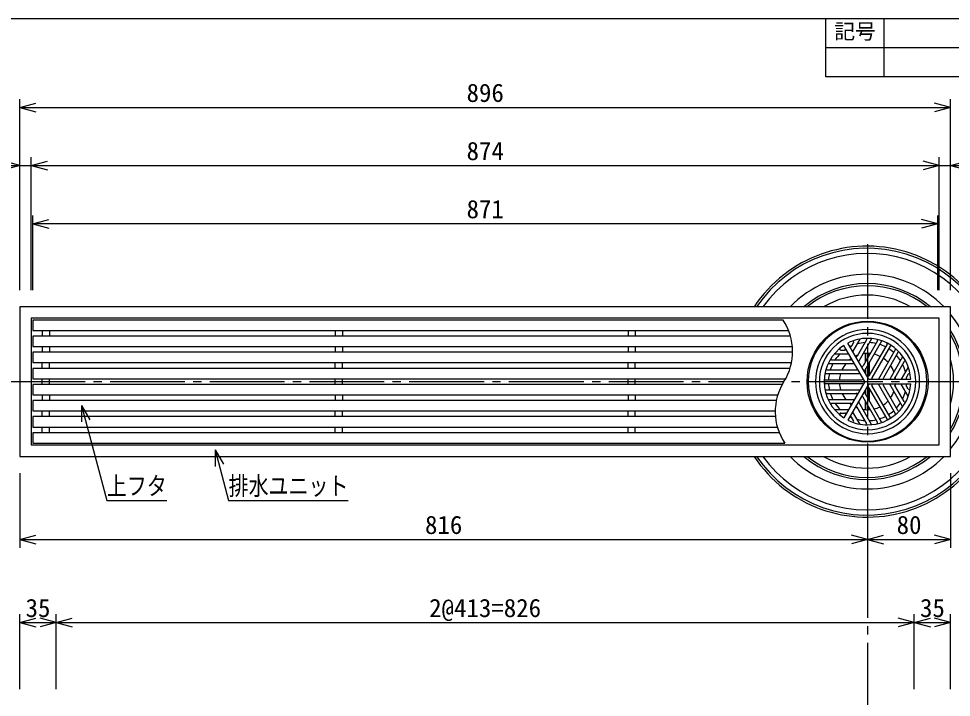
# Model space of a CAD drawing. Units: millimetres, scale not verified. Extents: x -1092 to 1092, y -744 to 696.
# Drawn here: x -541 to 357, y 43 to 696 of the extents above; entities that cross this region are included whole.
import ezdxf
from ezdxf.enums import TextEntityAlignment as Align

# ---------------------------------------------------------------- set-up
doc = ezdxf.new("R2010")
doc.units = ezdxf.units.MM
doc.header["$LTSCALE"] = 8
doc.linetypes.add('CHAIN2', pattern=[12, 9, -1, 1, -1])
for name, color, linetype in [('0-0_計極細', 2, 'Continuous'), ('0-1_計細線', 3, 'Continuous'), ('0-5_寸法線', 7, 'Continuous'), ('0-7_枠細線', 5, 'Continuous'), ('0-8_枠中線', 5, 'Continuous')]:
    doc.layers.add(name, color=color, linetype=linetype)
doc.styles.add('ＭＳ ゴシック', font='')
doc.styles.get('ＭＳ ゴシック').set_extended_font_data('MS Gothic')

msp = doc.modelspace()

# ---------------------------------------------------------------- linework, layer by layer
at = {"layer": '0-0_計極細', "linetype": 'CHAIN2'}
for p, q in [((276.004, 478.997), (276.004, -182.269)), ((-549.168, 346.534), (365.861, 346.534))]:
    msp.add_line(p, q, dxfattribs=at)
at = {"layer": '0-0_計極細'}
for p, q in [((-518.446, 395.784), (-518.446, 390.284)), ((-511.546, 395.784), (-511.546, 390.284)), ((-236.446, 395.784), (-236.446, 390.284)), ((-229.546, 395.784), (-229.546, 390.284)), ((45.554, 395.784), (45.554, 390.284)), ((52.454, 395.784), (52.454, 390.284)), ((268.56, 387.326), (261.955, 375.886)), ((275.114, 386.635), (266.156, 371.12)), ((279.79, 387.711), (267.459, 366.353)), ((-518.446, 380.284), (-518.446, 374.784)), ((-511.546, 380.284), (-511.546, 374.784)), ((-236.446, 380.284), (-236.446, 374.784)), ((-229.546, 380.284), (-229.546, 374.784)), ((45.554, 380.284), (45.554, 374.784)), ((52.454, 380.284), (52.454, 374.784)), ((262.642, 384.1), (260.652, 380.653)), ((285.597, 385.726), (271.66, 361.587)), ((289.517, 385.492), (272.963, 356.82)), ((294.758, 382.527), (277.163, 352.053)), ((297.799, 380.771), (280.205, 350.297)), ((302.987, 377.715), (286.433, 349.043)), ((244.4, 373.377), (257.61, 373.377)), ((250.153, 376.89), (254.134, 376.89)), ((273.998, 365.636), (273.998, 373.554)), ((274.5, 366.506), (274.5, 373.586)), ((277.51, 371.72), (277.51, 373.586)), ((278.012, 372.589), (278.012, 373.554)), ((305.15, 374.437), (291.213, 350.297)), ((309.772, 370.401), (297.441, 349.043)), ((-518.446, 359.284), (-518.446, 364.784)), ((-511.546, 359.284), (-511.546, 364.784)), ((-236.446, 359.284), (-236.446, 364.784)), ((-229.546, 359.284), (-229.546, 364.784)), ((45.554, 359.284), (45.554, 364.784)), ((52.454, 359.284), (52.454, 364.784)), ((238.452, 363.844), (263.114, 363.844)), ((241.722, 367.357), (259.638, 367.357)), ((274.5, 353.657), (274.5, 359.481)), ((277.51, 352.654), (277.51, 364.695)), ((278.012, 353.523), (278.012, 365.564)), ((311.179, 365.813), (302.221, 350.297)), ((315.054, 360.483), (308.449, 349.043)), ((235.51, 354.311), (268.618, 354.311)), ((237.267, 357.823), (265.142, 357.823)), ((273.998, 354.526), (273.998, 358.612)), ((315.219, 353.745), (313.229, 350.297)), ((-518.446, 343.784), (-518.446, 349.284)), ((-511.546, 343.784), (-511.546, 349.284)), ((-236.446, 343.784), (-236.446, 349.284)), ((-229.546, 343.784), (-229.546, 349.284)), ((45.554, 343.784), (45.554, 349.284)), ((52.454, 343.784), (52.454, 349.284)), ((235.457, 348.29), (270.646, 348.29)), ((235.457, 344.778), (270.646, 344.778)), ((297.799, 312.297), (280.205, 342.771)), ((302.987, 315.353), (286.433, 344.026)), ((305.15, 318.631), (291.213, 342.771)), ((309.772, 322.668), (297.441, 344.026)), ((311.179, 327.255), (302.221, 342.771)), ((315.054, 332.585), (308.449, 344.026)), ((315.219, 339.324), (313.229, 342.771)), ((-518.446, 333.784), (-518.446, 328.284)), ((-511.546, 333.784), (-511.546, 328.284)), ((-236.446, 333.784), (-236.446, 328.284)), ((-229.546, 333.784), (-229.546, 328.284)), ((45.554, 333.784), (45.554, 328.284)), ((52.454, 333.784), (52.454, 328.284)), ((235.51, 338.757), (268.618, 338.757)), ((237.267, 335.245), (265.142, 335.245)), ((289.517, 307.576), (272.963, 336.249)), ((273.998, 334.456), (273.998, 338.542)), ((274.5, 333.587), (274.5, 339.411)), ((294.758, 310.541), (277.163, 341.015)), ((277.51, 328.373), (277.51, 340.415)), ((278.012, 327.504), (278.012, 339.546)), ((238.452, 329.224), (263.114, 329.224)), ((241.722, 325.712), (259.638, 325.712)), ((279.79, 305.358), (267.459, 326.715)), ((285.597, 307.342), (271.66, 331.482)), ((273.998, 319.515), (273.998, 327.432)), ((274.5, 319.482), (274.5, 326.563)), ((-518.446, 312.784), (-518.446, 318.284)), ((-511.546, 312.784), (-511.546, 318.284)), ((-236.446, 312.784), (-236.446, 318.284)), ((-229.546, 312.784), (-229.546, 318.284)), ((45.554, 312.784), (45.554, 318.284)), ((52.454, 312.784), (52.454, 318.284)), ((244.4, 319.691), (257.61, 319.691)), ((250.153, 316.179), (254.134, 316.179)), ((268.56, 305.742), (261.955, 317.182)), ((275.114, 306.433), (266.156, 321.949)), ((277.51, 319.482), (277.51, 321.349)), ((278.012, 319.515), (278.012, 320.48)), ((262.642, 308.968), (260.652, 312.416)), ((-518.446, 297.284), (-518.446, 302.784)), ((-511.546, 297.284), (-511.546, 302.784)), ((-236.446, 297.284), (-236.446, 302.784)), ((-229.546, 297.284), (-229.546, 302.784)), ((45.554, 297.284), (45.554, 302.784)), ((52.454, 297.284), (52.454, 302.784))]:
    msp.add_line(p, q, dxfattribs=at)
for centre, radius, start, end in [((149.582, 375.534), 54.312, 327.72738, 33.84606), ((276.005, 346.534), 50.153, 90, 270), ((276.005, 346.534), 50.153, 270, 90), ((268.995, 387.076), 0.502, 99.81001, 150), ((274.245, 387.137), 1.004, 330, 92.48216), ((280.225, 387.46), 0.502, 84.11294, 150), ((284.728, 386.228), 1.004, 330, 77.60597), ((250.153, 377.893), 1.004, 129.50177, 270), ((276.005, 346.534), 37.631, 123.68035, 126.22848), ((254.134, 377.893), 1.004, 270, 30), ((259.783, 381.154), 1.004, 210, 330), ((276.005, 346.534), 37.631, 113.77152, 116.31965), ((261.773, 384.602), 1.004, 330, 110.49823), ((276.005, 346.534), 37.631, 93.596, 105.50678), ((276.005, 346.534), 37.631, 77.4576, 87.38711), ((276.005, 346.534), 37.631, 77.4576, 87.38711), ((276.005, 346.534), 37.631, 62.67477, 71.92708), ((289.951, 385.241), 0.502, 70.18513, 150), ((293.889, 383.029), 1.004, 330, 63.89345), ((276.005, 346.534), 37.631, 48.07292, 57.32523), ((298.668, 380.269), 1.004, 56.10655, 150), ((302.553, 377.966), 0.502, 330, 49.81487), ((241.722, 368.36), 1.004, 147.51784, 270), ((244.4, 372.876), 0.502, 90, 140.18999), ((276.005, 346.534), 37.631, 134.49322, 146.404), ((257.61, 372.876), 0.502, 30, 90), ((276.005, 346.534), 27.094, 124.78019, 129.77896), ((259.638, 368.36), 1.004, 270, 30), ((262.39, 375.635), 0.502, 150, 210), ((265.287, 371.621), 1.004, 210, 330), ((276.005, 346.534), 27.094, 110.22104, 115.21981), ((276.005, 346.534), 27.094, 84.62432, 99.70902), ((276.005, 346.534), 27.094, 84.62432, 90), ((276.005, 346.534), 27.094, 63.71622, 76.68065), ((276.005, 346.534), 27.094, 43.31935, 56.28378), ((276.005, 346.534), 37.631, 32.61289, 42.5424), ((306.019, 373.936), 1.004, 42.39403, 150), ((309.338, 370.652), 0.502, 330, 35.88706), ((237.267, 358.827), 1.004, 162.39403, 270), ((238.452, 363.343), 0.502, 90, 155.88706), ((276.005, 346.534), 37.631, 152.61289, 162.5424), ((276.005, 346.534), 27.094, 140.29098, 155.37568), ((263.114, 363.343), 0.502, 30, 90), ((265.142, 358.827), 1.004, 270, 30), ((267.894, 366.102), 0.502, 150, 210), ((270.791, 362.088), 1.004, 210, 330), ((276.005, 346.534), 27.094, 20.29098, 35.37568), ((276.005, 346.534), 37.631, 14.49322, 26.40401), ((312.048, 365.311), 1.004, 27.51784, 150), ((235.51, 353.813), 0.502, 89.99378, 169.80868), ((276.005, 346.534), 37.631, 168.07292, 177.32523), ((276.005, 346.534), 27.094, 163.31935, 176.28378), ((268.618, 353.81), 0.502, 30, 90), ((273.398, 356.569), 0.502, 150, 210), ((276.294, 352.555), 1.004, 210, 330), ((276.294, 352.555), 1.004, 253.22135, 330), ((281.074, 349.796), 1.004, 150, 270), ((292.082, 349.796), 1.004, 150, 270), ((303.09, 349.796), 1.004, 150, 270), ((276.005, 346.534), 27.094, 4.78019, 9.77896), ((314.098, 349.796), 1.004, 150, 270), ((276.005, 346.534), 37.631, 3.68035, 6.22848), ((316.088, 353.243), 1.004, 9.50177, 150), ((241.426, 317.534), 54.312, 147.72738, 213.84606), ((235.456, 349.297), 1.004, 176.10043, 269.99386), ((235.457, 343.775), 1.004, 90, 183.89345), ((276.005, 346.534), 37.631, 182.67477, 191.92708), ((276.005, 346.534), 27.094, 183.71622, 196.68065), ((270.646, 349.294), 1.004, 270, 30), ((270.646, 343.775), 1.004, 330, 90), ((276.294, 340.513), 1.004, 30, 150), ((276.294, 340.513), 1.004, 30, 106.77865), ((281.074, 343.273), 1.004, 90, 210), ((285.999, 349.294), 0.502, 270, 330), ((285.999, 343.775), 0.502, 30, 90), ((292.082, 343.273), 1.004, 90, 210), ((297.007, 349.294), 0.502, 270, 330), ((297.007, 343.775), 0.502, 30, 90), ((303.09, 343.273), 1.004, 90, 210), ((276.005, 346.534), 27.094, 350.22104, 355.21981), ((308.015, 349.294), 0.502, 270, 330), ((308.015, 343.775), 0.502, 30, 90), ((314.098, 343.273), 1.004, 90, 210), ((276.005, 346.534), 37.631, 353.77152, 356.31965), ((235.508, 339.262), 0.502, 190.17883, 269.99383), ((237.267, 334.242), 1.004, 90, 197.60597), ((276.005, 346.534), 37.631, 197.4576, 207.38711), ((276.005, 346.534), 27.094, 204.62432, 219.70902), ((265.142, 334.242), 1.004, 330, 90), ((268.618, 339.259), 0.502, 270, 330), ((273.398, 336.499), 0.502, 150, 210), ((276.005, 346.534), 27.094, 324.62432, 339.70902), ((276.005, 346.534), 37.631, 333.59599, 345.50678), ((316.088, 339.825), 1.004, 210, 350.49823), ((238.452, 329.726), 0.502, 204.11294, 270), ((241.722, 324.708), 1.004, 90, 212.48216), ((276.005, 346.534), 37.631, 213.59599, 225.50678), ((276.005, 346.534), 27.094, 230.22104, 235.21981), ((259.638, 324.708), 1.004, 330, 90), ((263.114, 329.726), 0.502, 270, 330), ((267.894, 326.966), 0.502, 150, 210), ((270.791, 330.98), 1.004, 30, 150), ((276.005, 346.534), 27.094, 303.71622, 316.68065), ((276.005, 346.534), 37.631, 317.4576, 327.38711), ((312.048, 327.757), 1.004, 210, 332.48216), ((250.153, 315.175), 1.004, 90, 230.49823), ((276.005, 346.534), 37.631, 233.77152, 236.31965), ((254.134, 315.175), 1.004, 330, 90), ((257.61, 320.193), 0.502, 270, 330), ((262.39, 317.433), 0.502, 149.99998, 210.00002), ((265.287, 321.447), 1.004, 30, 150), ((276.005, 346.534), 27.094, 244.78019, 249.77896), ((276.005, 346.534), 27.094, 260.29098, 275.37568), ((276.005, 346.534), 27.094, 283.31935, 296.28378), ((276.005, 346.534), 37.631, 302.67477, 311.92708), ((302.553, 315.103), 0.502, 310.18513, 30), ((306.019, 319.133), 1.004, 210, 317.60597), ((309.338, 322.417), 0.502, 324.11294, 30), ((259.783, 311.914), 1.004, 30, 150), ((276.005, 346.534), 37.631, 243.68035, 246.22848), ((261.773, 308.466), 1.004, 249.50177, 30), ((276.005, 346.534), 37.631, 254.49322, 266.404), ((268.995, 305.993), 0.502, 210, 260.18999), ((274.245, 305.931), 1.004, 267.51784, 30), ((276.005, 346.534), 37.631, 272.61289, 282.5424), ((280.225, 305.608), 0.502, 210, 275.88706), ((284.728, 306.84), 1.004, 282.39403, 30), ((276.005, 346.534), 37.631, 288.07292, 297.32523), ((289.951, 307.827), 0.502, 210, 289.81487), ((293.889, 310.039), 1.004, 296.10655, 30), ((298.668, 312.799), 1.004, 210, 303.89345)]:
    msp.add_arc(centre, radius, start, end, dxfattribs=at)
at = {"layer": '0-1_計細線'}
for p, q in [((-527.496, 405.784), (-527.496, 395.784)), ((194.69, 405.784), (-527.496, 405.784)), ((-527.496, 395.784), (199.978, 395.784)), ((-527.496, 390.284), (-527.496, 380.284)), ((201.853, 390.284), (-527.496, 390.284)), ((-527.496, 380.284), (203.686, 380.284)), ((273.398, 346.534), (253.258, 381.418)), ((277.308, 348.792), (257.168, 383.675)), ((-527.496, 374.784), (-527.496, 364.784)), ((203.889, 374.784), (-527.496, 374.784)), ((-527.496, 364.784), (202.82, 364.784)), ((-527.496, 359.284), (-527.496, 349.284)), ((201.406, 359.284), (-527.496, 359.284)), ((277.308, 348.792), (276.005, 351.05)), ((-527.496, 349.284), (197.129, 349.284)), ((-527.496, 343.784), (-527.496, 333.784)), ((193.878, 343.784), (-527.496, 343.784)), ((273.398, 346.534), (253.258, 311.651)), ((277.308, 344.276), (257.168, 309.393)), ((277.308, 348.792), (279.915, 348.792)), ((277.308, 348.792), (317.588, 348.792)), ((277.308, 344.276), (317.588, 344.276)), ((-527.496, 333.784), (189.601, 333.784)), ((-527.496, 328.284), (-527.496, 318.284)), ((188.188, 328.284), (-527.496, 328.284)), ((-527.496, 318.284), (187.119, 318.284)), ((-527.496, 312.784), (-527.496, 302.784)), ((187.322, 312.784), (-527.496, 312.784)), ((-527.496, 302.784), (189.155, 302.784)), ((-527.496, 297.284), (-527.496, 287.284)), ((191.03, 297.284), (-527.496, 297.284)), ((-527.496, 287.284), (196.317, 287.284))]:
    msp.add_line(p, q, dxfattribs=at)
for points in [[(-539.996, 418.534), (-539.996, 274.534), (356.004, 274.534), (356.004, 418.534)], [(-528.996, 407.534), (-528.996, 285.534), (345.004, 285.534), (345.004, 407.534)]]:
    msp.add_lwpolyline(points, close=True, dxfattribs=at)
msp.add_circle((276.005, 346.534), 58.202, dxfattribs=at)
for centre, radius, start, end in [((276.005, 346.534), 57.199, 90, 270), ((276.005, 346.534), 57.199, 270, 90), ((276.005, 346.534), 46.411, 90, 270), ((276.005, 346.534), 41.645, 90, 116.89208), ((276.005, 346.534), 46.411, 270, 90), ((276.005, 346.534), 41.645, 3.10792, 90), ((276.005, 346.534), 41.645, 123.10792, 236.89208), ((314.62, 360.734), 0.502, 330, 20.18999), ((276.005, 346.534), 41.645, 270, 356.89208), ((314.62, 332.334), 0.502, 339.81001, 30), ((244.4, 320.193), 0.502, 219.81001, 270), ((276.005, 346.534), 41.645, 243.10792, 270)]:
    msp.add_arc(centre, radius, start, end, dxfattribs=at)
for centre, major_axis, start_param, end_param in [((275.563, 346.501), (0, 130.453), 2.154899, 7.268746), ((275.563, 346.501), (0, 128.446), 2.1652636, 7.2583557), ((275.563, 346.558), (0, 103.359), 5.4830921, 7.0832785), ((275.563, 346.558), (0, 103.359), 4.0334948, 5.3912831), ((275.563, 346.558), (0, 103.359), 2.3413949, 3.9417904)]:
    msp.add_ellipse(centre, major_axis=major_axis, ratio=0.999995, start_param=start_param, end_param=end_param, dxfattribs=at)
at = {"layer": '0-5_寸法線'}
for p, q in [((-539.996, 434.534), (-539.996, 618.534)), ((-539.996, 610.534), (-524.541, 614.675)), ((-539.996, 610.534), (-524.541, 606.393)), ((-539.996, 610.534), (356.004, 610.534)), ((356.004, 610.534), (340.549, 614.675)), ((356.004, 610.534), (340.549, 606.393)), ((356.004, 434.534), (356.004, 618.534)), ((-539.996, 554.534), (-555.451, 558.675)), ((-539.996, 434.534), (-539.996, 562.534)), ((-528.996, 434.534), (-528.996, 562.534)), ((-528.996, 554.534), (-513.541, 558.675)), ((345.004, 554.534), (329.549, 558.675)), ((345.004, 434.534), (345.004, 562.534)), ((356.004, 434.534), (356.004, 562.534)), ((356.004, 554.534), (371.459, 558.675)), ((-586.548, 554.534), (-528.996, 554.534)), ((-539.996, 554.534), (-555.451, 550.393)), ((-528.996, 554.534), (-513.541, 550.393)), ((-528.996, 554.534), (345.004, 554.534)), ((345.004, 554.534), (329.549, 550.393)), ((345.004, 554.534), (399.281, 554.534)), ((356.004, 554.534), (371.459, 550.393)), ((-527.496, 434.534), (-527.496, 506.534)), ((343.504, 434.534), (343.504, 506.534)), ((-527.496, 498.534), (-512.041, 502.675)), ((-527.496, 498.534), (-512.041, 494.393)), ((343.504, 498.534), (-527.496, 498.534)), ((343.504, 498.534), (328.049, 502.675)), ((343.504, 498.534), (328.049, 494.393)), ((-480.787, 323.675), (-472.787, 309.819)), ((-480.787, 323.675), (-480.787, 307.675)), ((-352.071, 280.81), (-344.071, 266.953)), ((-352.071, 280.81), (-352.071, 264.81)), ((-539.996, 258.534), (-539.996, 186.534)), ((276.004, 258.534), (276.004, 186.534)), ((356.004, 258.534), (356.004, 186.534)), ((-539.996, 194.534), (-524.541, 198.675)), ((276.004, 194.534), (260.549, 198.675)), ((276.004, 194.534), (291.459, 198.675)), ((356.004, 194.534), (340.549, 198.675)), ((-539.996, 194.534), (-524.541, 190.393)), ((-539.996, 194.534), (276.004, 194.534)), ((276.004, 194.534), (260.549, 190.393)), ((276.004, 194.534), (291.459, 190.393)), ((276.004, 194.534), (356.004, 194.534)), ((356.004, 194.534), (340.549, 190.393)), ((-539.996, 50.534), (-539.996, 122.534)), ((-539.996, 114.534), (-524.541, 118.675)), ((-504.996, 114.534), (-520.451, 118.675)), ((-504.996, 50.534), (-504.996, 122.534)), ((-504.996, 114.534), (-489.541, 118.675)), ((321.004, 114.534), (305.549, 118.675)), ((321.004, 50.534), (321.004, 122.534)), ((321.004, 114.534), (336.459, 118.675)), ((356.004, 114.534), (340.549, 118.675)), ((356.004, 50.534), (356.004, 122.534)), ((-539.996, 114.534), (-524.541, 110.393)), ((-539.996, 114.534), (-504.996, 114.534)), ((-504.996, 114.534), (-520.451, 110.393)), ((-504.996, 114.534), (-489.541, 110.393)), ((-504.996, 114.534), (321.004, 114.534)), ((321.004, 114.534), (305.549, 110.393)), ((321.004, 114.534), (336.459, 110.393)), ((321.004, 114.534), (356.004, 114.534)), ((356.004, 114.534), (340.549, 110.393))]:
    msp.add_line(p, q, dxfattribs=at)
for points in [[(-480.787, 323.675), (-456.235, 232.044), (-398.635, 232.044)], [(-352.071, 280.81), (-339.005, 232.044), (-223.805, 232.044)]]:
    msp.add_lwpolyline(points, dxfattribs=at)
for centre, major_axis, start_param, end_param in [((275.563, 346.501), (0, 123.428), 2.1930088, 7.2305398), ((275.563, 346.558), (0, 94.327), 5.5808559, 6.9855147), ((275.563, 346.558), (0, 92.32), 5.606949, 6.9594216), ((275.563, 346.558), (0, 83.289), 5.7565535, 6.8098171), ((275.563, 346.558), (0, 94.327), 4.162883, 5.261895), ((275.563, 346.558), (0, 92.32), 4.1954387, 5.2252967), ((275.563, 346.558), (0, 83.289), 4.4501115, 4.9746665), ((275.563, 346.558), (0, 94.327), 2.439136, 3.8440493), ((275.563, 346.558), (0, 92.32), 2.4652222, 3.8179631), ((275.563, 346.558), (0, 83.289), 2.6147757, 3.6684097)]:
    msp.add_ellipse(centre, major_axis=major_axis, ratio=0.999995, start_param=start_param, end_param=end_param, dxfattribs=at)
at = {"layer": '0-7_枠細線'}
for p, q in [((236, 640), (236, 696)), ((292, 640), (292, 696)), ((1092, 668), (236, 668)), ((1092, 640), (236, 640))]:
    msp.add_line(p, q, dxfattribs=at)
at = {"layer": '0-8_枠中線'}
msp.add_lwpolyline([(-1092, -744), (-1092, 696), (1092, 696), (1092, -744)], close=True, dxfattribs=at)

# ---------------------------------------------------------------- texts
at = {"layer": '0-5_寸法線', "style": 'ＭＳ ゴシック'}
for s, p in [('896', (-109.996, 610.534)), ('874', (-109.996, 554.534)), ('871', (-109.996, 498.534)), ('816', (-149.996, 194.534)), ('80', (304.004, 194.534)), ('35', (-534.496, 114.534)), ('2@413=826', (-145.996, 114.534)), ('35', (326.504, 114.534))]:
    msp.add_text(s, height=17.6, dxfattribs=at).set_placement(p, align=Align.BOTTOM_LEFT)
at = {"layer": '0-5_寸法線', "style": 'ＭＳ ゴシック', "width": 0.8}
for s, p in [('上フタ', (-456.235, 232.044)), ('排水ユニット', (-339.005, 232.044))]:
    msp.add_text(s, height=17.6, dxfattribs=at).set_placement(p, align=Align.BOTTOM_LEFT)
at = {"layer": '0-7_枠細線', "style": 'ＭＳ ゴシック'}
msp.add_text('記号', height=14.66, dxfattribs=at).set_placement((244, 672), align=Align.BOTTOM_LEFT)

doc.saveas('drawing.dxf')
